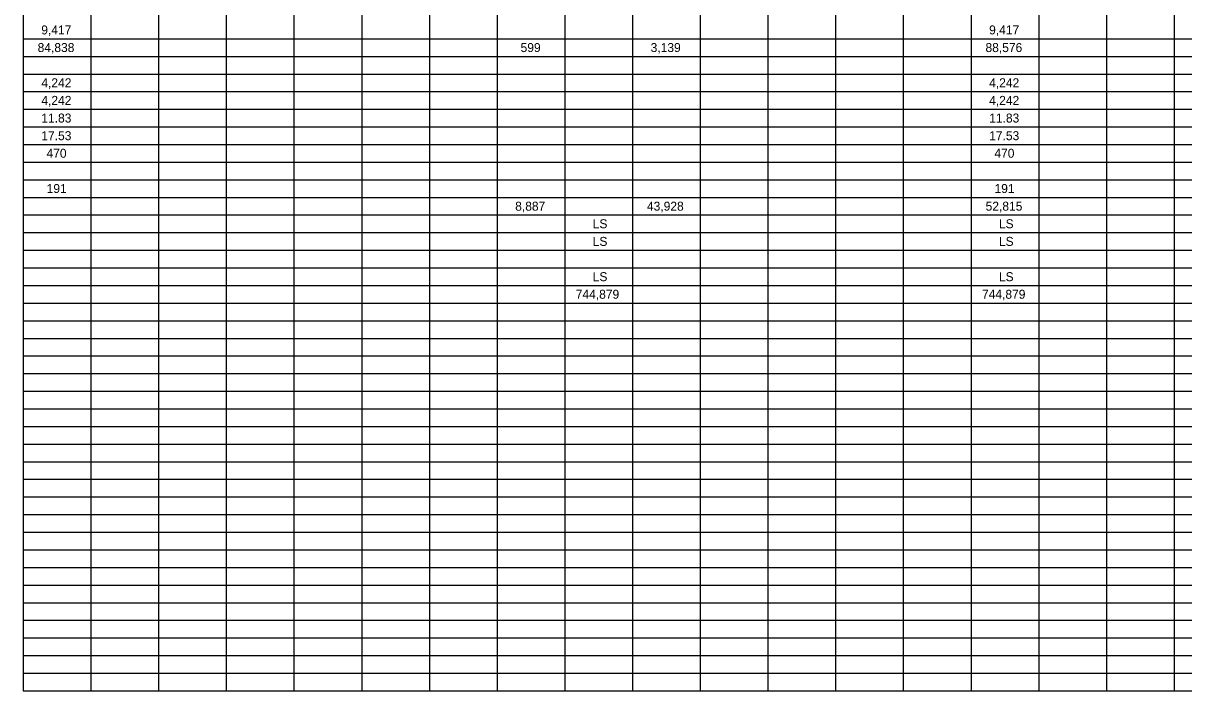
# Model space of a CAD drawing. Extents: x 0 to 34, y -24.6 to 22.
# Drawn here: x 1.5 to 18.73, y -24.6 to -14.68 of the extents above; entities that cross this region are included whole.
import ezdxf

# ---------------------------------------------------------------- set-up
doc = ezdxf.new("R2010")
doc.units = 0
doc.layers.add('SH_Data', color=7, linetype='Continuous')
doc.layers.add('SH_Text', color=7, linetype='Continuous')

msp = doc.modelspace()

# ---------------------------------------------------------------- linework, layer by layer
at = {"layer": 'SH_Data'}
for p, q in [((1.5, -4.965), (1.5, -24.596)), ((15.572, -4.965), (15.572, -24.596)), ((18.587, -4.965), (18.587, -24.596)), ((2.505, -5.488), (2.505, -24.596)), ((3.51, -5.488), (3.51, -24.596)), ((4.515, -5.488), (4.515, -24.596)), ((5.52, -5.488), (5.52, -24.596)), ((6.526, -5.488), (6.526, -24.596)), ((7.531, -5.488), (7.531, -24.596)), ((8.536, -5.488), (8.536, -24.596)), ((9.541, -5.488), (9.541, -24.596)), ((10.546, -5.488), (10.546, -24.596)), ((11.551, -5.488), (11.551, -24.596)), ((12.556, -5.488), (12.556, -24.596)), ((13.561, -5.488), (13.561, -24.596)), ((14.566, -5.488), (14.566, -24.596)), ((16.577, -5.488), (16.577, -24.596)), ((17.582, -5.488), (17.582, -24.596)), ((1.5, -14.911), (31.999, -14.911)), ((1.5, -15.173), (31.999, -15.173)), ((1.5, -15.435), (31.999, -15.435)), ((1.5, -15.696), (31.999, -15.696)), ((1.5, -15.958), (31.999, -15.958)), ((1.5, -16.22), (31.999, -16.22)), ((1.5, -16.482), (31.999, -16.482)), ((1.5, -16.743), (31.999, -16.743)), ((1.5, -17.005), (31.999, -17.005)), ((1.5, -17.267), (31.999, -17.267)), ((1.5, -17.529), (31.999, -17.529)), ((1.5, -17.79), (31.999, -17.79)), ((1.5, -18.052), (31.999, -18.052)), ((1.5, -18.314), (31.999, -18.314)), ((1.5, -18.576), (31.999, -18.576)), ((1.5, -18.837), (31.999, -18.837)), ((1.5, -19.099), (31.999, -19.099)), ((1.5, -19.361), (31.999, -19.361)), ((1.5, -19.623), (31.999, -19.623)), ((1.5, -19.884), (31.999, -19.884)), ((1.5, -20.146), (31.999, -20.146)), ((1.5, -20.408), (31.999, -20.408)), ((1.5, -20.67), (31.999, -20.67)), ((1.5, -20.931), (31.999, -20.931)), ((1.5, -21.193), (31.999, -21.193)), ((1.5, -21.455), (31.999, -21.455)), ((1.5, -21.717), (31.999, -21.717)), ((1.5, -21.978), (31.999, -21.978)), ((1.5, -22.24), (31.999, -22.24)), ((1.5, -22.502), (31.999, -22.502)), ((1.5, -22.764), (31.999, -22.764)), ((1.5, -23.025), (31.999, -23.025)), ((1.5, -23.287), (31.999, -23.287)), ((1.5, -23.549), (31.999, -23.549)), ((1.5, -23.811), (31.999, -23.811)), ((1.5, -24.072), (31.999, -24.072)), ((1.5, -24.334), (31.999, -24.334)), ((1.5, -24.596), (31.999, -24.596))]:
    msp.add_line(p, q, dxfattribs=at)

# ---------------------------------------------------------------- texts
at = {"layer": 'SH_Text'}
for s, p in [('9,417', (1.768, -14.847)), ('9,417', (15.84, -14.847)), ('84,838', (1.714, -15.109)), ('599', (8.884, -15.109)), ('3,139', (10.815, -15.109)), ('88,576', (15.786, -15.109)), ('4,242', (1.769, -15.632)), ('4,242', (15.841, -15.632)), ('4,242', (1.769, -15.894)), ('4,242', (15.841, -15.894)), ('11.83', (1.769, -16.156)), ('11.83', (15.841, -16.156)), ('17.53', (1.769, -16.418)), ('17.53', (15.841, -16.418)), ('470', (1.846, -16.679)), ('470', (15.918, -16.679)), ('191', (1.848, -17.203)), ('191', (15.92, -17.203)), ('8,887', (8.804, -17.465)), ('43,928', (10.76, -17.465)), ('52,815', (15.788, -17.465)), ('LS', (9.955, -17.726)), ('LS', (15.985, -17.726)), ('LS', (9.955, -17.988)), ('LS', (15.985, -17.988)), ('LS', (9.955, -18.512)), ('LS', (15.985, -18.512)), ('744,879', (9.703, -18.773)), ('744,879', (15.734, -18.773))]:
    msp.add_text(s, height=0.1335, dxfattribs=at).set_placement(p)

doc.saveas('drawing.dxf')
